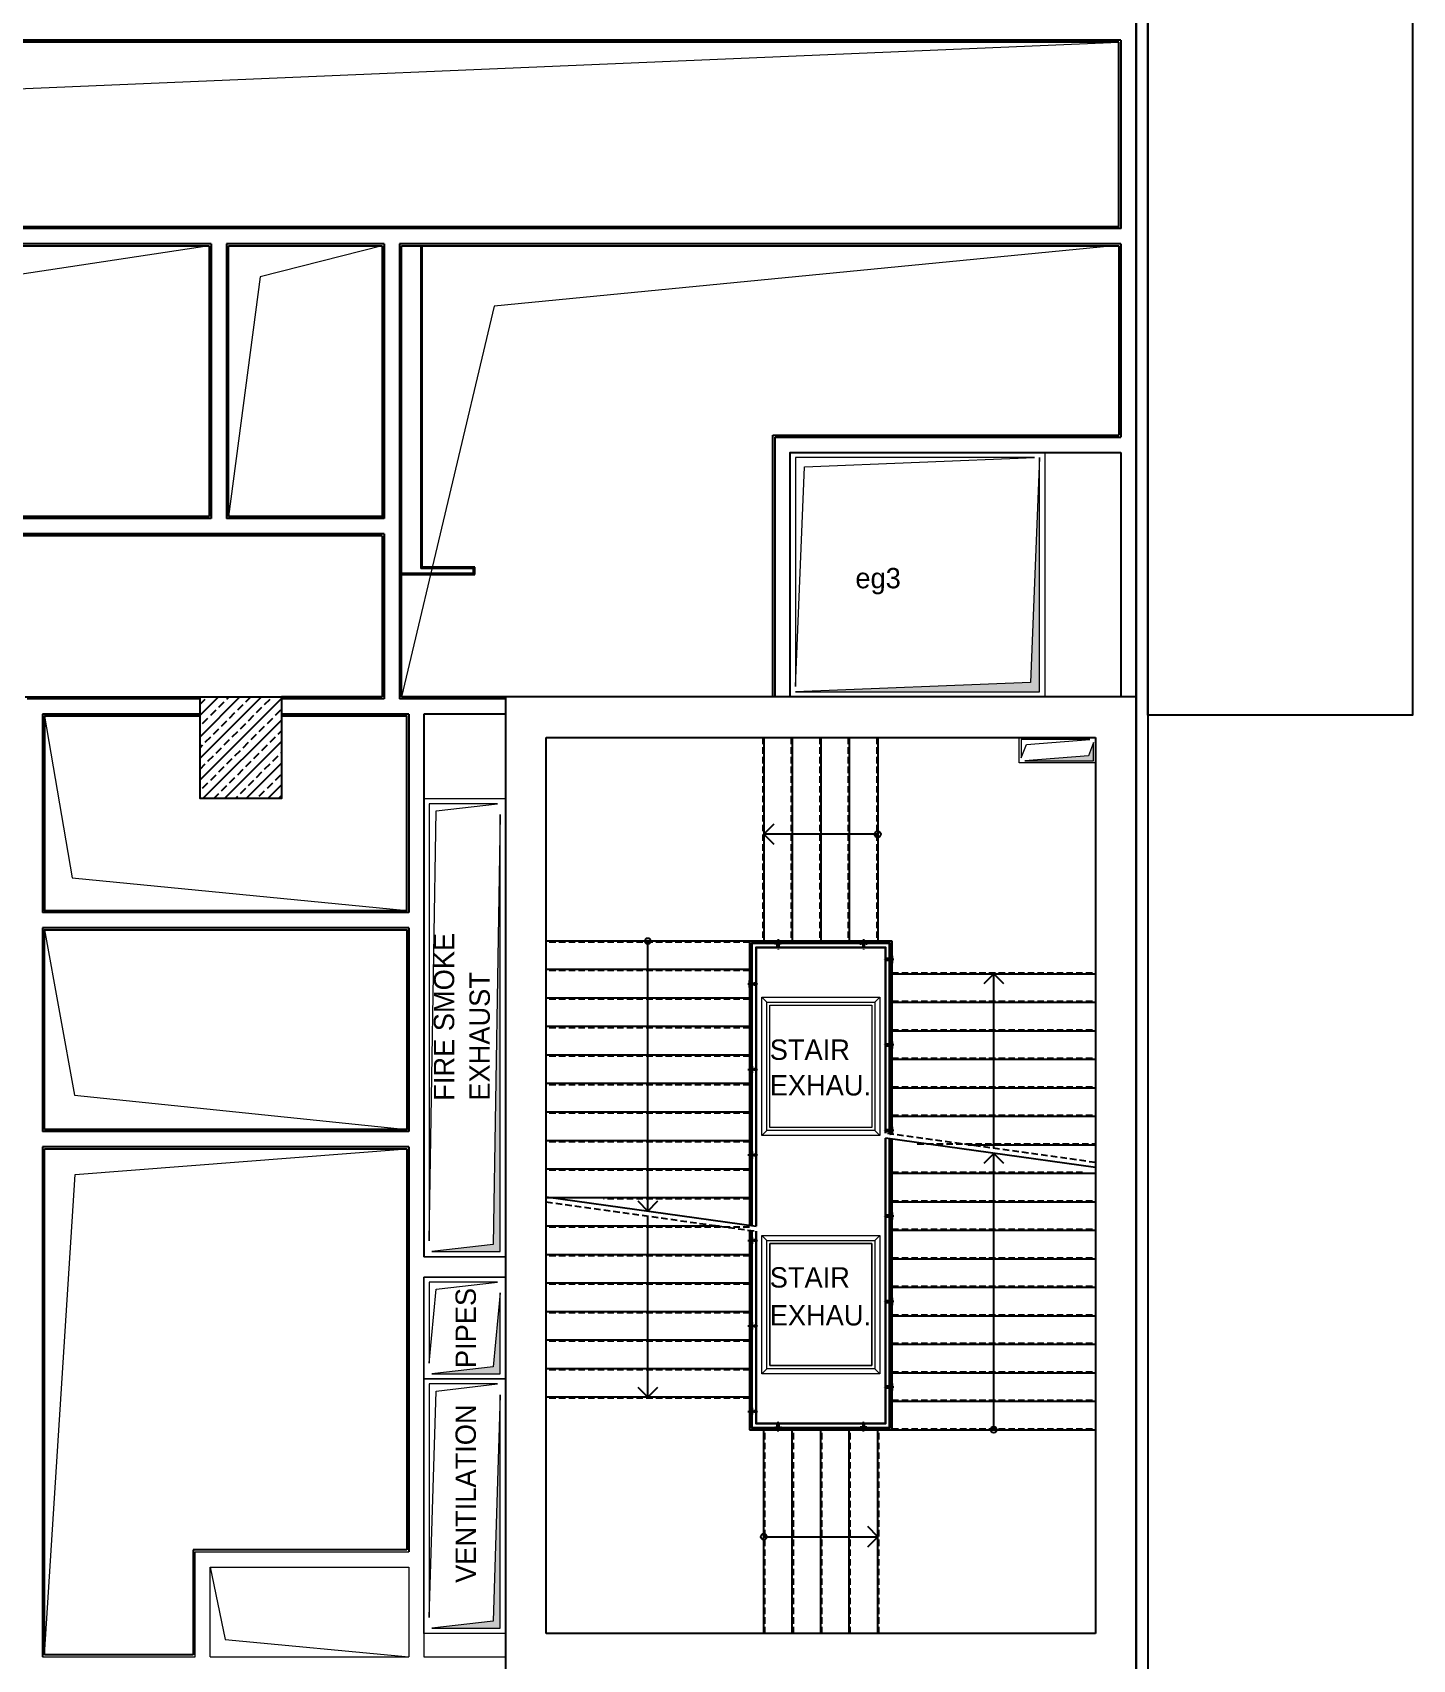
# Model space of a CAD drawing. Header units: metres. Extents: x -11418 to 773, y -8631 to 3561.
# Drawn here: x -1923 to -567, y -7572 to -5973 of the extents above; entities that cross this region are included whole.
import ezdxf

# ---------------------------------------------------------------- set-up
doc = ezdxf.new("R2010")
doc.units = ezdxf.units.M
doc.header["$LTSCALE"] = 0.01
doc.header["$MEASUREMENT"] = 0
doc.linetypes.add('DASHDOT', pattern=[1, 0.5, -0.25, 0, -0.25])
doc.linetypes.add('HIDDEN', pattern=[9.525, 6.35, -3.175])
doc.layers.get('0').update_dxf_attribs({"color": 30, "lineweight": 0})
for name, color, linetype in [('AG-HIDDEN', 9, 'HIDDEN'), ('AG-PLASTER', 73, 'Continuous'), ('AG-STAIR', 3, 'Continuous'), ('AG-TEXT', 7, 'Continuous'), ('AR-HANDRAIL', 20, 'Continuous'), ('V-0_Hatch_Concrete', 252, 'Continuous'), ('V-2_Column', 160, 'Continuous'), ('V-2_Wall_Concrete', 160, 'Continuous')]:
    doc.layers.add(name, color=color, linetype=linetype)
for name, color, linetype, lineweight in [('AG-Wall', 4, 'Continuous', 20), ('Cephe Duvarı', 3, 'Continuous', 30), ('shaft', 3, 'Continuous', 20)]:
    doc.layers.add(name, color=color, linetype=linetype, lineweight=lineweight)
doc.styles.add('$0$IIS IKEA SANS', font='')
doc.styles.get('$0$IIS IKEA SANS').set_extended_font_data('IKEA Sans')

# ---------------------------------------------------------------- blocks, each defined once
blk = doc.blocks.new('150714_ARSA$0$KOLON 80X120')
at = {"layer": 'V-0_Hatch_Concrete'}
h = blk.add_hatch(dxfattribs=at)
h.set_pattern_fill('ANSI33', color=256, scale=60)
h.set_pattern_definition([(45, (-19036.79, -4512.143), (-10.606602, 10.606602), []), (45, (-19026.183, -4512.143), (-10.606602, 10.606602), [7.5, -3.75])])
h.paths.add_polyline_path([(0, 100), (80, 100), (80, 0), (0, 0)])
at = {"layer": 'V-2_Column'}
blk.add_lwpolyline([(0, 100), (80, 100), (80, 0), (0, 0), (0, 100)], dxfattribs=at)
blk = doc.blocks.new('A$C78DE2B09')
at = {"layer": 'V-2_Wall_Concrete'}
for p, q in [((8400, 1100), (2200, 1100)), ((2200, 1100), (2200, -8500)), ((8400, 1100), (8400, -8500)), ((2600, -8100), (2600, 700)), ((2600, 700), (8000, 700)), ((8000, 700), (8000, -8100)), ((8000, -8100), (2600, -8100)), ((2200, -8500), (8400, -8500))]:
    blk.add_line(p, q, dxfattribs=at)
blk = doc.blocks.new('exhaust_2')
at = {"color": 8, "ltscale": 0.3}
for points in [[(-6250, -2120), (-4890, -2120), (-4890, -3280), (-6250, -3280)], [(-3910, -2120), (-2550, -2120), (-2550, -3280), (-3910, -3280)]]:
    blk.add_lwpolyline(points, close=True, dxfattribs=at)
for points in [[(-6200, -2170), (-6250, -2120)], [(-4940, -2170), (-4890, -2120)], [(-3860, -2170), (-3910, -2120)], [(-2600, -2170), (-2550, -2120)], [(-6200, -3230), (-6250, -3280)], [(-4940, -3230), (-4890, -3280)], [(-3860, -3230), (-3910, -3280)], [(-2600, -3230), (-2550, -3280)]]:
    blk.add_lwpolyline(points, dxfattribs=at)
at = {"color": 122, "ltscale": 0.3}
for points in [[(-6200, -2170), (-4940, -2170), (-4940, -3230), (-6200, -3230)], [(-6170, -2200), (-4970, -2200), (-4970, -3200), (-6170, -3200)], [(-3860, -2170), (-2600, -2170), (-2600, -3230), (-3860, -3230)], [(-3830, -2200), (-2630, -2200), (-2630, -3200), (-3830, -3200)]]:
    blk.add_lwpolyline(points, close=True, dxfattribs=at)
blk = doc.blocks.new('KKK1')
at = {"layer": 'AR-HANDRAIL', "linetype": 'DASHDOT', "ltscale": 5}
blk.add_lwpolyline([(-140, 18), (-140, -82)], dxfattribs=at)
at = {"layer": 'AR-HANDRAIL', "color": 152, "ltscale": 2.5}
blk.add_lwpolyline([(-175, -20), (-175, 0), (-105, 0), (-105, -20)], dxfattribs=at)
at = {"layer": 'AR-HANDRAIL', "color": 9, "linetype": 'HIDDEN', "ltscale": 10}
blk.add_lwpolyline([(-175, -20), (-175, -25), (-105, -25), (-105, -20)], dxfattribs=at)
blk.add_lwpolyline([(-148, -25), (-148, -60), (-132, -60), (-132, -25)], close=True, dxfattribs=at)

msp = doc.modelspace()

# ---------------------------------------------------------------- hatches: boundary and pattern name
at = {"layer": 'shaft'}
h = msp.add_hatch(color=256, dxfattribs=at)
h.dxf.hatch_style = 1
h.paths.add_polyline_path([(-1173.4, -6620.9), (-933.4, -6620.9), (-933.4, -6390.9), (-942.4, -6611.9)])
h = msp.add_hatch(color=256, dxfattribs=at)
h.dxf.hatch_style = 1
h.paths.add_polyline_path([(-947.8, -6688.9), (-880.4, -6688.9), (-880.4, -6670.9), (-885.4, -6683.9)])
h = msp.add_hatch(color=256, dxfattribs=at)
h.dxf.hatch_style = 1
h.paths.add_polyline_path([(-1530.8, -7170.9), (-1463.4, -7170.9), (-1463.4, -6741.4), (-1470.4, -7163.9)])
h = msp.add_hatch(color=256, dxfattribs=at)
h.dxf.hatch_style = 1
h.paths.add_polyline_path([(-1530.8, -7290.9), (-1463.4, -7290.9), (-1463.4, -7211.4), (-1470.4, -7283.9)])
h = msp.add_hatch(color=256, dxfattribs=at)
h.dxf.hatch_style = 1
h.paths.add_polyline_path([(-1530.8, -7540.9), (-1463.4, -7540.9), (-1463.4, -7311.4), (-1470.4, -7533.9)])

# ---------------------------------------------------------------- linework, layer by layer
at = {"lineweight": -2, "transparency": 33554610}
msp.add_lwpolyline([(-826.9, -5355.9), (-566.9, -5355.9), (-566.9, -6643.9), (-826.9, -6643.9)], close=True, dxfattribs=at)
for points in [[(-2300.4, -6808.9), (-2262.9, -6042.3), (-855.4, -5982.9)], [(-1749.4, -6182.9), (-2072.3, -6231.6), (-2135.4, -6448.9)], [(-1579.4, -6182.9), (-1699.3, -6213.4), (-1730.4, -6448.9)], [(-860.4, -6182.9), (-1469.5, -6242.1), (-1560.4, -6625.9)], [(-1911.4, -6644.9), (-1884.2, -6803.8), (-1555.4, -6835.9)], [(-1911.4, -6854.9), (-1881.7, -7017.3), (-1555.4, -7050.9)], [(-1911.4, -7566.9), (-1881.2, -7095), (-1555.4, -7069.9)], [(-1748.4, -7480.9), (-1733.7, -7552), (-1553.4, -7568.9)]]:
    msp.add_lwpolyline(points)
at = {"layer": 'AG-HIDDEN', "ltscale": 100}
for p, q in [((-1205.4, -6665.9), (-1205.4, -6865.9)), ((-1177.4, -6665.9), (-1177.4, -6865.9)), ((-1149.4, -6665.9), (-1149.4, -6865.9)), ((-1121.4, -6665.9), (-1121.4, -6865.9)), ((-1093.4, -6665.9), (-1093.4, -6865.9)), ((-1218.4, -6866.9), (-1418.4, -6866.9)), ((-1218.4, -6894.9), (-1418.4, -6894.9)), ((-1078.4, -6896.9), (-878.4, -6896.9)), ((-1218.4, -6922.9), (-1418.4, -6922.9)), ((-1078.4, -6924.9), (-878.4, -6924.9)), ((-1218.4, -6950.9), (-1418.4, -6950.9)), ((-1078.4, -6952.9), (-878.4, -6952.9)), ((-1218.4, -6978.9), (-1418.4, -6978.9)), ((-1078.4, -6980.9), (-878.4, -6980.9)), ((-1218.4, -7006.9), (-1418.4, -7006.9)), ((-1078.4, -7008.9), (-878.4, -7008.9)), ((-1218.4, -7034.9), (-1418.4, -7034.9)), ((-1078.4, -7036.9), (-878.4, -7036.9)), ((-1218.4, -7062.9), (-1418.4, -7062.9)), ((-878.4, -7083.4), (-1084.9, -7054.5)), ((-1053.6, -7064.9), (-878.4, -7064.9)), ((-1218.4, -7090.9), (-1418.4, -7090.9)), ((-1078.4, -7092.9), (-889.6, -7092.9)), ((-1418.4, -7122), (-1211.9, -7150.9)), ((-1218.4, -7118.9), (-1362.1, -7118.9)), ((-1078.4, -7120.9), (-878.4, -7120.9)), ((-1218.4, -7146.9), (-1418.4, -7146.9)), ((-1078.4, -7148.9), (-878.4, -7148.9)), ((-1218.4, -7174.9), (-1418.4, -7174.9)), ((-1078.4, -7176.9), (-878.4, -7176.9)), ((-1218.4, -7202.9), (-1418.4, -7202.9)), ((-1078.4, -7204.9), (-878.4, -7204.9)), ((-1218.4, -7230.9), (-1418.4, -7230.9)), ((-1078.4, -7232.9), (-878.4, -7232.9)), ((-1218.4, -7258.9), (-1418.4, -7258.9)), ((-1078.4, -7260.9), (-878.4, -7260.9)), ((-1218.4, -7286.9), (-1418.4, -7286.9)), ((-1078.4, -7288.9), (-878.4, -7288.9)), ((-1218.4, -7314.9), (-1418.4, -7314.9)), ((-1078.4, -7316.9), (-878.4, -7316.9)), ((-1203.4, -7545.9), (-1203.4, -7345.9)), ((-1175.4, -7545.9), (-1175.4, -7345.9)), ((-1147.4, -7545.9), (-1147.4, -7345.9)), ((-1119.4, -7545.9), (-1119.4, -7345.9)), ((-1091.4, -7545.9), (-1091.4, -7345.9)), ((-1078.4, -7344.9), (-878.4, -7344.9))]:
    msp.add_line(p, q, dxfattribs=at)
at = {"layer": 'AG-PLASTER'}
for p, q in [((-855.4, -5982.9), (-2300.4, -5982.9)), ((-855.4, -6163.9), (-855.4, -5982.9)), ((-2154.4, -6163.9), (-855.3, -6163.9)), ((-2135.4, -6182.9), (-1749.4, -6182.9)), ((-1749.4, -6182.9), (-1749.4, -6448.9)), ((-1730.4, -6448.9), (-1730.4, -6182.9)), ((-1730.4, -6182.9), (-1579.4, -6182.9)), ((-1579.4, -6182.9), (-1579.4, -6448.9)), ((-1560.4, -6625.9), (-1560.4, -6182.9)), ((-1560.4, -6182.9), (-855.4, -6182.9)), ((-1541.6, -6182.9), (-1541.6, -6499.7)), ((-1540.4, -6182.9), (-1540.4, -6499.7)), ((-855.4, -6182.9), (-855.4, -6368.9)), ((-1195.4, -6625.9), (-1195.4, -6368.9)), ((-1195.4, -6368.9), (-855.4, -6368.9)), ((-1749.4, -6448.9), (-2135.4, -6448.9)), ((-1577.4, -6448.9), (-1730.4, -6448.9)), ((-1579.4, -6467.9), (-2135.4, -6467.9)), ((-1579.4, -6467.9), (-1579.4, -6625.9)), ((-1489.8, -6499.7), (-1541.6, -6499.7)), ((-1488.5, -6498.4), (-1540.4, -6498.4)), ((-1489.8, -6504.7), (-1489.8, -6499.7)), ((-1488.5, -6505.9), (-1488.5, -6498.4)), ((-1489.8, -6504.7), (-1560.4, -6504.7)), ((-1560.4, -6505.9), (-1488.5, -6505.9)), ((-1930.4, -6625.9), (-1758.4, -6625.9)), ((-1579.4, -6625.9), (-1678.4, -6625.9)), ((-1458.4, -6625.9), (-1560.4, -6625.9)), ((-1911.4, -7566.9), (-1911.4, -7069.9)), ((-1911.4, -7069.9), (-1555.4, -7069.9)), ((-1555.4, -7069.9), (-1555.4, -7463.9)), ((-1555.4, -7463.9), (-1765.4, -7463.9)), ((-1765.4, -7463.9), (-1765.4, -7566.9)), ((-1765.4, -7566.9), (-1911.4, -7566.9))]:
    msp.add_line(p, q, dxfattribs=at)
msp.add_lwpolyline([(-1758.4, -6644.9), (-1911.4, -6644.9), (-1911.4, -6835.9), (-1555.4, -6835.9), (-1555.4, -6644.9), (-1678.4, -6644.9)], dxfattribs=at)
msp.add_lwpolyline([(-1911.4, -7050.9), (-1911.4, -6854.9), (-1555.4, -6854.9), (-1555.4, -7050.9)], close=True, dxfattribs=at)
at = {"layer": 'AG-STAIR'}
for p, q in [((-1204.4, -6665.9), (-1204.4, -6865.9)), ((-1176.4, -6665.9), (-1176.4, -6865.9)), ((-1148.4, -6665.9), (-1148.4, -6865.9)), ((-1120.4, -6665.9), (-1120.4, -6865.9)), ((-1092.4, -6665.9), (-1092.4, -6865.9)), ((-1218.4, -6865.9), (-1418.4, -6865.9)), ((-1078.4, -6865.9), (-1218.4, -6865.9)), ((-1218.4, -6865.9), (-1218.4, -7145)), ((-1078.4, -7055.4), (-1078.4, -6865.9)), ((-1218.4, -6893.9), (-1418.4, -6893.9)), ((-1078.4, -6897.9), (-878.4, -6897.9)), ((-1218.4, -6921.9), (-1418.4, -6921.9)), ((-1078.4, -6925.9), (-878.4, -6925.9)), ((-1218.4, -6949.9), (-1418.4, -6949.9)), ((-1078.4, -6953.9), (-878.4, -6953.9)), ((-1218.4, -6977.9), (-1418.4, -6977.9)), ((-1078.4, -6981.9), (-878.4, -6981.9)), ((-1218.4, -7005.9), (-1418.4, -7005.9)), ((-1078.4, -7009.9), (-878.4, -7009.9)), ((-1218.4, -7033.9), (-1418.4, -7033.9)), ((-1078.4, -7037.9), (-878.4, -7037.9)), ((-1218.4, -7061.9), (-1418.4, -7061.9)), ((-878.4, -7088.4), (-1084.9, -7059.5)), ((-1078.4, -7345.9), (-1078.4, -7060.4)), ((-1003.6, -7065.9), (-878.4, -7065.9)), ((-1218.4, -7089.9), (-1418.4, -7089.9)), ((-1078.4, -7093.9), (-878.4, -7093.9)), ((-1418.4, -7117), (-1211.9, -7145.9)), ((-1333.8, -7117.9), (-1418.4, -7117.9)), ((-1218.4, -7117.9), (-1412.1, -7117.9)), ((-1078.4, -7121.9), (-878.4, -7121.9)), ((-1248.1, -7145.9), (-1418.4, -7145.9)), ((-1218.4, -7150), (-1218.4, -7345.9)), ((-1078.4, -7149.9), (-878.4, -7149.9)), ((-1218.4, -7173.9), (-1418.4, -7173.9)), ((-1078.4, -7177.9), (-878.4, -7177.9)), ((-1218.4, -7201.9), (-1418.4, -7201.9)), ((-1078.4, -7205.9), (-878.4, -7205.9)), ((-1218.4, -7229.9), (-1418.4, -7229.9)), ((-1078.4, -7233.9), (-878.4, -7233.9)), ((-1218.4, -7257.9), (-1418.4, -7257.9)), ((-1078.4, -7261.9), (-878.4, -7261.9)), ((-1218.4, -7285.9), (-1418.4, -7285.9)), ((-1078.4, -7289.9), (-878.4, -7289.9)), ((-1218.4, -7313.9), (-1418.4, -7313.9)), ((-1078.4, -7317.9), (-878.4, -7317.9)), ((-1218.4, -7345.9), (-1078.4, -7345.9)), ((-1204.4, -7545.9), (-1204.4, -7345.9)), ((-1176.4, -7545.9), (-1176.4, -7345.9)), ((-1148.4, -7545.9), (-1148.4, -7345.9)), ((-1120.4, -7545.9), (-1120.4, -7345.9)), ((-1092.4, -7545.9), (-1092.4, -7345.9)), ((-1078.4, -7345.9), (-878.4, -7345.9))]:
    msp.add_line(p, q, dxfattribs=at)
at = {"layer": 'AG-STAIR', "color": 9}
for p, q in [((-1092.4, -6760.9), (-1204.4, -6760.9)), ((-1318.4, -7131), (-1318.4, -6865.9)), ((-978.4, -7069.4), (-978.4, -6897.9)), ((-978.4, -7345.9), (-978.4, -7074.4)), ((-1318.4, -7313.9), (-1318.4, -7136)), ((-1204.4, -7450.9), (-1092.4, -7450.9))]:
    msp.add_line(p, q, dxfattribs=at)
for points in [[(-1194.5, -6751), (-1204.4, -6760.9), (-1194.5, -6770.8)], [(-968.5, -6907.8), (-978.4, -6897.9), (-988.3, -6907.8)], [(-968.5, -7084.3), (-978.4, -7074.4), (-988.3, -7084.3)], [(-1328.3, -7121.1), (-1318.4, -7131), (-1308.5, -7121.1)], [(-1328.3, -7304), (-1318.4, -7313.9), (-1308.5, -7304)], [(-1102.3, -7460.8), (-1092.4, -7450.9), (-1102.3, -7441)]]:
    msp.add_lwpolyline(points, dxfattribs=at)
for centre in [(-1092.4, -6760.9), (-1318.4, -6865.9), (-978.4, -7345.9), (-1204.4, -7450.9)]:
    msp.add_circle(centre, 3, dxfattribs=at)
at = {"layer": 'AG-Wall', "lineweight": -2, "transparency": 33554610}
for p, q in [((-838.4, -5885.9), (-838.4, -6625.9)), ((-853.4, -5980.9), (-2302.4, -5980.9)), ((-853.4, -5980.9), (-853.4, -6165.9)), ((-853.3, -6165.9), (-2152.4, -6165.9)), ((-1747.4, -6180.9), (-2137.4, -6180.9)), ((-1747.4, -6180.9), (-1747.4, -6450.9)), ((-1577.4, -6180.9), (-1732.4, -6180.9)), ((-1732.4, -6180.9), (-1732.4, -6450.9)), ((-1577.4, -6180.9), (-1577.4, -6450.9)), ((-853.4, -6180.9), (-1562.4, -6180.9)), ((-1562.4, -6180.9), (-1562.4, -6627.9)), ((-853.4, -6180.9), (-853.4, -6370.9)), ((-1193.4, -6370.9), (-853.4, -6370.9)), ((-1193.4, -6625.9), (-1193.4, -6370.9)), ((-853.4, -6385.9), (-853.4, -6625.9)), ((-1747.4, -6450.9), (-2137.4, -6450.9)), ((-1577.4, -6450.9), (-1732.4, -6450.9)), ((-1577.4, -6465.9), (-2137.4, -6465.9)), ((-1577.4, -6465.9), (-1577.4, -6627.9)), ((-1758.4, -6627.9), (-1928.4, -6627.9)), ((-1577.4, -6627.9), (-1678.4, -6627.9)), ((-1458.4, -6627.9), (-1562.4, -6627.9)), ((-1913.4, -6642.9), (-1913.4, -6837.9)), ((-1758.4, -6642.9), (-1913.4, -6642.9)), ((-1553.4, -6642.9), (-1678.4, -6642.9)), ((-1553.4, -6642.9), (-1553.4, -6837.9)), ((-1458.4, -6642.9), (-1538.4, -6642.9)), ((-1538.4, -6642.9), (-1538.4, -7175.9)), ((-1553.4, -6837.9), (-1913.4, -6837.9)), ((-1553.4, -6852.9), (-1913.4, -6852.9)), ((-1913.4, -6852.9), (-1913.4, -7052.9)), ((-1553.4, -6852.9), (-1553.4, -7052.9)), ((-1553.4, -7052.9), (-1913.4, -7052.9)), ((-1553.4, -7067.9), (-1913.4, -7067.9)), ((-1913.4, -7067.9), (-1913.4, -7568.9)), ((-1553.4, -7067.9), (-1553.4, -7465.9))]:
    msp.add_line(p, q, dxfattribs=at)
at = {"layer": 'AG-Wall'}
for p, q in [((-1538.4, -7175.9), (-1458.4, -7175.9)), ((-1458.4, -7195.9), (-1538.4, -7195.9)), ((-1538.4, -7195.9), (-1538.4, -7568.9)), ((-1763.4, -7568.9), (-1763.4, -7465.9)), ((-1763.4, -7465.9), (-1553.4, -7465.9)), ((-1748.4, -7480.9), (-1553.4, -7480.9)), ((-1748.4, -7568.9), (-1748.4, -7480.9)), ((-1553.4, -7480.9), (-1553.4, -7568.9)), ((-1913.4, -7568.9), (-1763.4, -7568.9)), ((-1748.4, -7568.9), (-1553.4, -7568.9)), ((-1538.4, -7568.9), (-1458.4, -7568.9))]:
    msp.add_line(p, q, dxfattribs=at)
at = {"layer": 'AG-Wall', "lineweight": -2, "transparency": 33554610}
msp.add_lwpolyline([(-1178.4, -6625.9), (-1178.4, -6385.9), (-853.4, -6385.9)], dxfattribs=at)
at = {"layer": 'AR-HANDRAIL', "color": 9, "ltscale": 2.5}
for points in [[(-1080.4, -7055.1), (-1080.4, -6867.9), (-1216.4, -6867.9), (-1216.4, -7145.3)], [(-1084.9, -7054.5), (-1084.9, -6872.4), (-1211.9, -6872.4), (-1211.9, -7145.9)], [(-1216.4, -7150.3), (-1216.4, -7343.9), (-1080.4, -7343.9), (-1080.4, -7060.2)], [(-1211.9, -7150.9), (-1211.9, -7339.4), (-1084.9, -7339.4), (-1084.9, -7059.5)]]:
    msp.add_lwpolyline(points, dxfattribs=at)
at = {"layer": 'AR-HANDRAIL', "ltscale": 2.5}
for points in [[(-1080.8, -7055.1), (-1080.8, -6868.2), (-1216.1, -6868.2), (-1216.1, -7145.3)], [(-1084.6, -7054.5), (-1084.6, -6872), (-1212.3, -6872), (-1212.3, -7145.8)], [(-1216.1, -7150.4), (-1216.1, -7343.5), (-1080.8, -7343.5), (-1080.8, -7060.1)], [(-1212.3, -7150.9), (-1212.3, -7339.7), (-1084.6, -7339.7), (-1084.6, -7059.6)]]:
    msp.add_lwpolyline(points, dxfattribs=at)
at = {"layer": 'Cephe Duvarı', "lineweight": -2, "ltscale": 1000, "transparency": 33554687}
for p, q in [((-838.4, -6163.9), (-838.4, -6684.9)), ((-838.4, -7525.9), (-838.4, -7596.9))]:
    msp.add_line(p, q, dxfattribs=at)
msp.add_lwpolyline([(-826.9, -5285.9), (-826.9, -7596.9), (-838.4, -7596.9), (-838.4, -5285.9)], dxfattribs=at)
at = {"layer": 'shaft'}
for points in [[(-1178.4, -6385.9), (-928.4, -6385.9), (-928.4, -6625.9), (-1178.4, -6625.9)], [(-1538.4, -6725.9), (-1458.4, -6725.9), (-1458.4, -7175.9), (-1538.4, -7175.9)], [(-1538.4, -7195.9), (-1458.4, -7195.9), (-1458.4, -7295.9), (-1538.4, -7295.9)]]:
    msp.add_lwpolyline(points, close=True, dxfattribs=at)
for points in [[(-938.4, -6390.9), (-1173.4, -6390.9), (-1173.4, -6615.9), (-1164.4, -6399.9), (-938.4, -6390.9)], [(-1173.4, -6620.9), (-933.4, -6620.9), (-933.4, -6390.9), (-942.4, -6611.9), (-1173.4, -6620.9)], [(-884.1, -6667.9), (-951.4, -6667.9), (-951.4, -6685.8), (-946.4, -6672.9), (-884.1, -6667.9)], [(-947.8, -6688.9), (-880.4, -6688.9), (-880.4, -6670.9), (-885.4, -6683.9), (-947.8, -6688.9)], [(-1466, -6730.9), (-1533.4, -6730.9), (-1533.4, -7160.4), (-1526.4, -6737.9), (-1466, -6730.9)], [(-1530.8, -7170.9), (-1463.4, -7170.9), (-1463.4, -6741.4), (-1470.4, -7163.9), (-1530.8, -7170.9)], [(-1466, -7200.9), (-1533.4, -7200.9), (-1533.4, -7280.4), (-1526.4, -7207.9), (-1466, -7200.9)], [(-1530.8, -7290.9), (-1463.4, -7290.9), (-1463.4, -7211.4), (-1470.4, -7283.9), (-1530.8, -7290.9)], [(-1538.4, -7295.9), (-1458.4, -7295.9), (-1458.4, -7545.9), (-1538.4, -7545.9), (-1538.4, -7295.9)], [(-1466, -7300.9), (-1533.4, -7300.9), (-1533.4, -7530.4), (-1526.4, -7307.9), (-1466, -7300.9)], [(-1530.8, -7540.9), (-1463.4, -7540.9), (-1463.4, -7311.4), (-1470.4, -7533.9), (-1530.8, -7540.9)]]:
    msp.add_lwpolyline(points, dxfattribs=at)
at = {"layer": 'shaft', "ltscale": 2000}
msp.add_lwpolyline([(-878.4, -6665.9), (-878.4, -6690.9), (-953.4, -6690.9), (-953.4, -6665.9)], close=True, dxfattribs=at)
at = {"layer": 'shaft', "ltscale": 100}
for points in [[(-1198.4, -6928.9), (-1098.4, -6928.9), (-1098.4, -7048.9), (-1198.4, -7048.9)], [(-1198.4, -7282.9), (-1098.4, -7282.9), (-1098.4, -7162.9), (-1198.4, -7162.9)]]:
    msp.add_lwpolyline(points, close=True, dxfattribs=at)

# ---------------------------------------------------------------- block references
at = {"xscale": 0.1, "yscale": 0.1, "zscale": 0.1}
msp.add_blockref('A$C78DE2B09', (-1678.4, -6735.9), dxfattribs=at)
at = {"color": 2, "xscale": 0.1, "yscale": 0.1, "zscale": 0.1, "rotation": 270}
msp.add_blockref('exhaust_2', (-878.4, -7545.9), dxfattribs=at)
at = {"layer": 'AR-HANDRAIL', "yscale": 0.1, "zscale": 0.1}
for p, xscale in [((-1204.4, -6865.9), -0.1), ((-1092.4, -6865.9), 0.1)]:
    msp.add_blockref('KKK1', p, dxfattribs=dict(at, xscale=xscale))
for p, xscale, rotation in [((-1078.4, -6897.9), 0.1, 270), ((-1218.4, -6893.9), 0.1, 89.99999999999999), ((-1078.4, -6981.9), 0.1, 270), ((-1218.4, -7005.9), -0.1, 90), ((-1078.4, -7065.9), 0.1, 270), ((-1218.4, -7089.9), -0.1, 90), ((-1078.4, -7149.9), 0.1, 270), ((-1218.4, -7173.9), -0.1, 90), ((-1078.4, -7233.9), 0.1, 270), ((-1218.4, -7257.9), -0.1, 90), ((-1078.4, -7317.9), 0.1, 270), ((-1218.4, -7341.9), -0.1, 90), ((-1176.4, -7345.9), -0.1, 180), ((-1120.4, -7345.9), 0.1, 180)]:
    msp.add_blockref('KKK1', p, dxfattribs=dict(at, xscale=xscale, rotation=rotation))
at = {"layer": 'V-2_Column', "lineweight": -2, "transparency": 33554610}
msp.add_blockref('150714_ARSA$0$KOLON 80X120', (-1758.4, -6725.9), dxfattribs=at)

# ---------------------------------------------------------------- texts
at = {"layer": 'AG-TEXT', "ltscale": 0.3, "style": '$0$IIS IKEA SANS'}
for s, p in [('eg3', (-1114.4, -6519.3)), ('STAIR', (-1198.6, -6982.5)), ('EXHAU.', (-1198.6, -7017.5)), ('STAIR', (-1198.6, -7206.2)), ('EXHAU.', (-1198.6, -7243.4))]:
    msp.add_text(s, height=20, dxfattribs=at).set_placement(p)
for s, p in [('FIRE SMOKE', (-1508.7, -7022.7)), ('EXHAUST', (-1473.7, -7022.6)), ('PIPES', (-1487.4, -7285.3)), ('VENTILATION', (-1487.4, -7496.3))]:
    msp.add_text(s, height=20, rotation=90, dxfattribs=at).set_placement(p)

doc.saveas('drawing.dxf')
